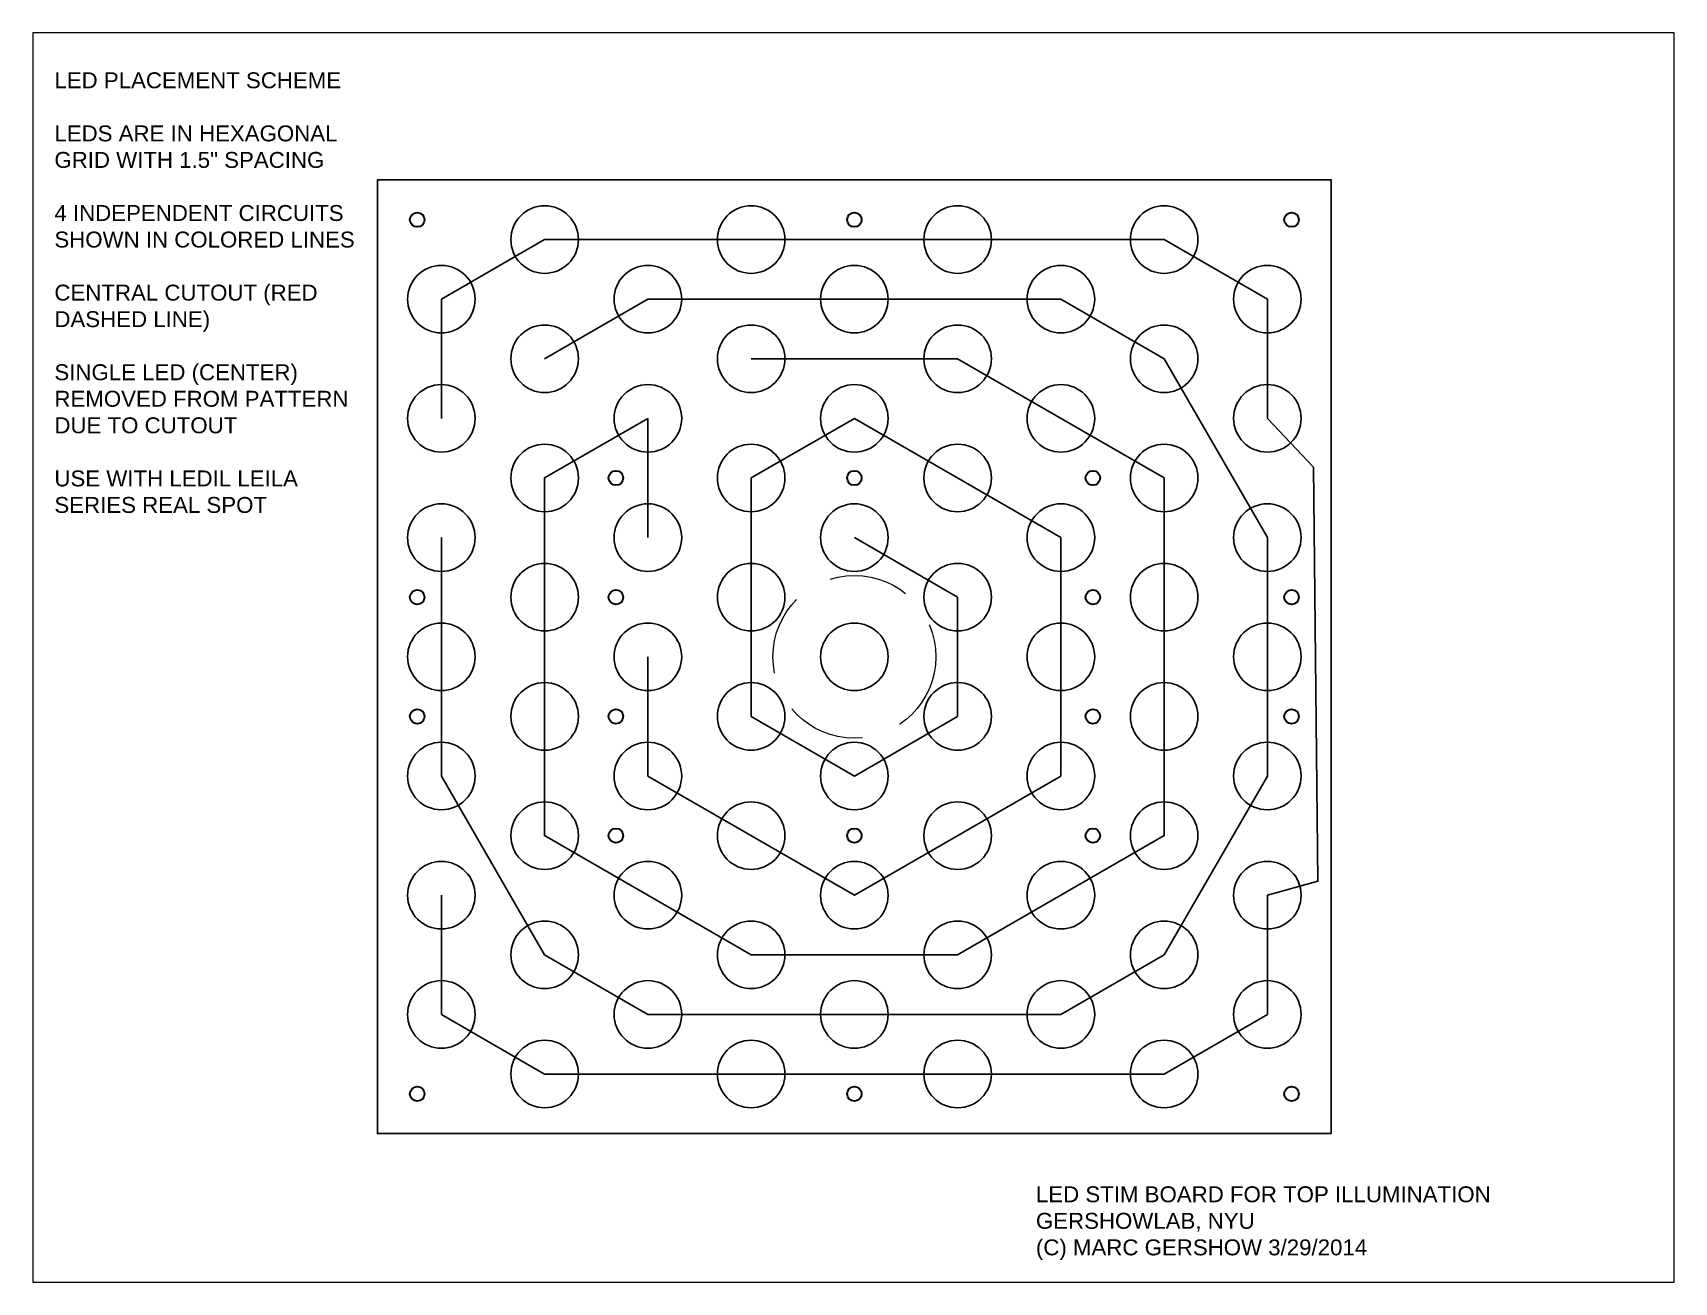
# Paper-space layout 'RED LEDS' of a CAD drawing. Header units: inches. Extents: x 0.1 to 10.4, y 0.1 to 7.9.
# The model-space entities are those that its viewports show. They can reach past a viewport. Long polylines and large blocks are cut down to what shows.
import ezdxf

# ---------------------------------------------------------------- set-up
doc = ezdxf.new("R2010")
doc.units = ezdxf.units.IN
doc.header["$MEASUREMENT"] = 0
doc.linetypes.add('HIDDEN', pattern=[0.375, 0.25, -0.125])
doc.layers.add('AM_VIEWS', color=1, linetype='Continuous', lineweight=15, plot=False)
doc.layers.add('central cutout 52 mm', color=1, linetype='HIDDEN', lineweight=15)
doc.layers.add('mounting screws', color=2, linetype='Continuous', lineweight=30)
for name, color, linetype in [('circuit 1', 141, 'Continuous'), ('circuit 2', 241, 'Continuous'), ('circuit 3', 201, 'Continuous'), ('circuit 4', 171, 'Continuous')]:
    doc.layers.add(name, color=color, linetype=linetype)
doc.styles.get("Standard").update_dxf_attribs({"font": 'arial.ttf'})

msp = doc.modelspace()

# ---------------------------------------------------------------- linework, layer by layer
msp.add_lwpolyline([(6, -6), (6, 6), (-6, 6), (-6, -6)], close=True)
for centre in [(-3.897, 5.25), (-1.299, 5.25), (1.299, 5.25), (3.897, 5.25), (-5.196, 4.5), (-2.598, 4.5), (0, 4.5), (2.598, 4.5), (5.196, 4.5), (-3.897, 3.75), (-1.299, 3.75), (1.299, 3.75), (3.897, 3.75), (-5.196, 3), (-2.598, 3), (0, 3), (2.598, 3), (5.196, 3), (-3.897, 2.25), (-1.299, 2.25), (1.299, 2.25), (3.897, 2.25), (-5.196, 1.5), (-2.598, 1.5), (0, 1.5), (2.598, 1.5), (5.196, 1.5), (-3.897, 0.75), (-1.299, 0.75), (1.299, 0.75), (3.897, 0.75), (-5.196, 0), (-5.196, 0), (-2.598, 0), (-2.598, 0), (0, 0), (0, 0), (2.598, 0), (2.598, 0), (5.196, 0), (5.196, 0), (-3.897, -0.75), (-1.299, -0.75), (1.299, -0.75), (3.897, -0.75), (-5.196, -1.5), (-2.598, -1.5), (0, -1.5), (2.598, -1.5), (5.196, -1.5), (-3.897, -2.25), (-1.299, -2.25), (1.299, -2.25), (3.897, -2.25), (-5.196, -3), (-2.598, -3), (0, -3), (2.598, -3), (5.196, -3), (-3.897, -3.75), (-1.299, -3.75), (1.299, -3.75), (3.897, -3.75), (-5.196, -4.5), (-2.598, -4.5), (0, -4.5), (2.598, -4.5), (5.196, -4.5), (-3.897, -5.25), (-1.299, -5.25), (1.299, -5.25), (3.897, -5.25)]:
    msp.add_circle(centre, 0.425)
at = {"layer": 'central cutout 52 mm'}
msp.add_circle((0, 0), 1.024, dxfattribs=at)
at = {"layer": 'circuit 1'}
msp.add_lwpolyline([(-5.196, -3), (-5.196, -4.5), (-3.897, -5.25), (-1.299, -5.25), (1.299, -5.25), (3.897, -5.25), (5.196, -4.5), (5.196, -3), (5.832, -2.824), (5.774, 2.387), (5.196, 3), (5.196, 4.5), (3.897, 5.25), (1.299, 5.25), (-1.299, 5.25), (-3.897, 5.25), (-5.196, 4.5), (-5.196, 3)], dxfattribs=at)
at = {"layer": 'circuit 2'}
msp.add_lwpolyline([(-5.196, 1.5), (-5.196, -1.5), (-3.897, -3.75), (-2.598, -4.5), (2.598, -4.5), (3.897, -3.75), (5.196, -1.5), (5.196, 1.5), (3.897, 3.75), (2.598, 4.5), (-2.598, 4.5), (-3.897, 3.75)], dxfattribs=at)
at = {"layer": 'circuit 3'}
for points in [[(-3.897, 2.25), (-3.897, -2.25), (-1.299, -3.75), (1.299, -3.75), (2.598, -3), (3.897, -2.25), (3.897, 2.25), (1.299, 3.75), (-1.299, 3.75)], [(-3.897, 2.25), (-2.598, 3)], [(-2.598, 1.5), (-2.598, 3)]]:
    msp.add_lwpolyline(points, dxfattribs=at)
at = {"layer": 'circuit 4'}
for points in [[(-2.598, 0), (-2.598, -1.5), (0, -3), (2.598, -1.5), (2.598, 1.5), (0, 3), (-1.299, 2.25), (-1.299, -0.75), (0, -1.5), (1.299, -0.75), (1.299, 0.75)], [(1.299, 0.75), (0, 1.5)]]:
    msp.add_lwpolyline(points, dxfattribs=at)
at = {"layer": 'mounting screws'}
for centre in [(-5.5, 5.5), (0, 5.5), (5.5, 5.5), (-3, 2.25), (0, 2.25), (3, 2.25), (-5.5, 0.75), (-3, 0.75), (3, 0.75), (5.5, 0.75), (-5.5, -0.75), (-3, -0.75), (3, -0.75), (5.5, -0.75), (-3, -2.25), (0, -2.25), (3, -2.25), (-5.5, -5.5), (0, -5.5), (5.5, -5.5)]:
    msp.add_circle(centre, 0.0915, dxfattribs=at)

psp = doc.layouts.new('RED LEDS')

# ---------------------------------------------------------------- texts
at = {"char_height": 0.1, "attachment_point": 1}
for s, width, insert in [('LED PLACEMENT SCHEME\\P\\PLEDS ARE IN HEXAGONAL GRID WITH 1.5" SPACING\\P\\P4 INDEPENDENT CIRCUITS SHOWN IN COLORED LINES\\P\\PCENTRAL CUTOUT (RED DASHED LINE)\\P\\PSINGLE LED (CENTER) REMOVED FROM PATTERN DUE TO CUTOUT\\P\\PUSE WITH LEDIL LEILA SERIES REAL SPOT', 1.95795, (0.237, 7.67)), ('LED STIM BOARD FOR TOP ILLUMINATION\\PGERSHOWLAB, NYU\\P(C) MARC GERSHOW 3/29/2014', 7.91151, (6.401, 0.673))]:
    psp.add_mtext_dynamic_manual_height_columns(s, width=width, gutter_width=1, heights=[0], dxfattribs=dict(at, insert=insert))

# ---------------------------------------------------------------- viewports
at = {"layer": 'AM_VIEWS'}
psp.add_viewport(center=(5.255, 3.995), size=(10.308, 7.84726), view_center_point=(-0.012, -0.008), view_height=15.7206, dxfattribs=at)

doc.saveas('drawing.dxf')
